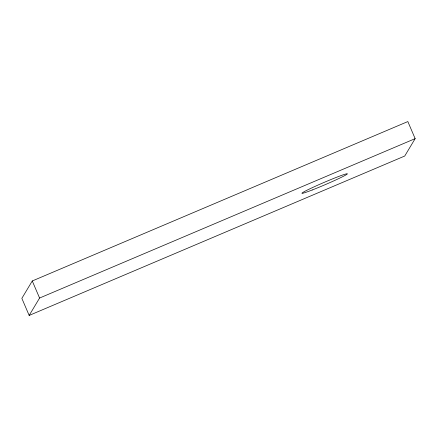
<?xml version="1.0" encoding="UTF-8"?>
<svg xmlns="http://www.w3.org/2000/svg" width="437" height="437" viewBox="0 0 437 437"><rect width="100%" height="100%" fill="white"/><g stroke="black" fill="none" stroke-linecap="round" stroke-linejoin="round"><path stroke-width="0.66" d="M32.267 280.969L21.85 298.362L29.164 315.432L404.733 156.031L415.15 138.638L407.836 121.568L32.267 280.969L39.581 298.034L29.164 315.432M39.581 298.034L415.15 138.638M312.253 189.975A24.789 1.256 -23.2 0 0 347.349 173.899A24.789 1.256 -23.2 0 0 314.154 186.807A24.789 1.256 -23.2 0 0 312.253 189.975"/></g></svg>
